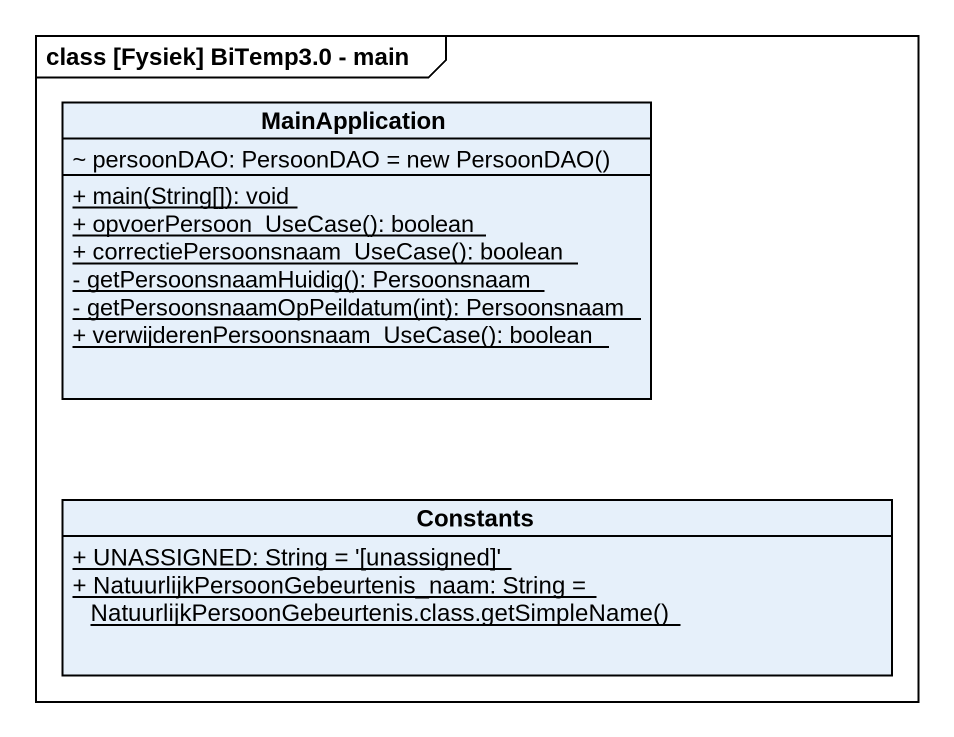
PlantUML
@startuml
mainframe class [Fysiek] BiTemp3.0 - main
hide circle
hide empty members
skinparam classAttributeIconSize 0
class MainApplication {
  {field} ~ persoonDAO: PersoonDAO = new PersoonDAO()
  {static} + main(String[]): void
  {static} + opvoerPersoon_UseCase(): boolean
  {static} + correctiePersoonsnaam_UseCase(): boolean
  {static} - getPersoonsnaamHuidig(): Persoonsnaam
  {static} - getPersoonsnaamOpPeildatum(int): Persoonsnaam
  {static} + verwijderenPersoonsnaam_UseCase(): boolean
}
class Constants {
  {static} + UNASSIGNED: String = '[unassigned]'
  {static} {field} + NatuurlijkPersoonGebeurtenis_naam: String = NatuurlijkPersoonGebeurtenis.class.getSimpleName()
}
@enduml
